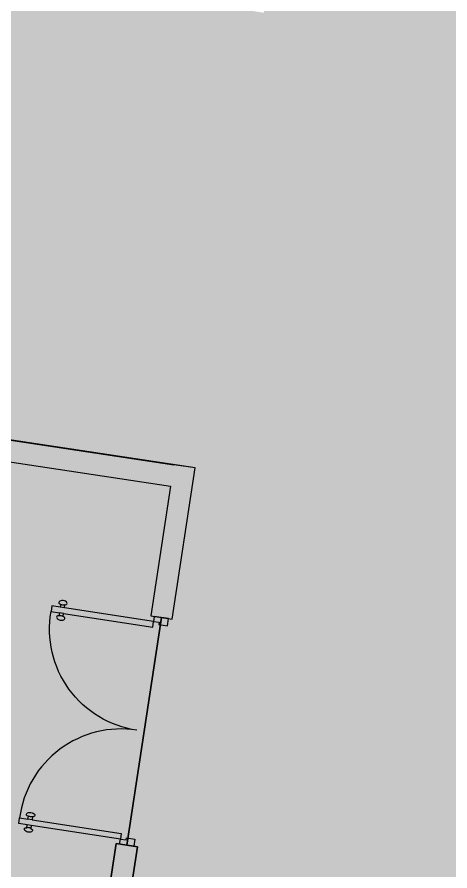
# Model space of a CAD drawing. Header units: metres. Extents: x -17 to 580, y -130 to 19.
# Drawn here: x 113.49 to 116.5, y -53.9 to -47.97 of the extents above; entities that cross this region are included whole.
import ezdxf

# ---------------------------------------------------------------- set-up
doc = ezdxf.new("R2010")
doc.units = ezdxf.units.M
for name, pattern in [('Office Zone 01', [0]), ('Storage Zone 02', [0]), ('Style Black Lines_2', [0]), ('Style Border  Fill_3', [0]), ('Style Grey Lines_2', [0]), ('White wall 15cm', [0])]:
    doc.linetypes.add(name, pattern=pattern)
for name, color, linetype, true_color in [('Imported blocks', 7, 'Continuous', 0x7a8bf7), ('Walls', 7, 'Continuous', 0xc7c7c7), ('Zones', 7, 'Continuous', 0x7a8bf7)]:
    doc.layers.add(name, color=color, linetype=linetype, true_color=true_color)

# ---------------------------------------------------------------- blocks, each defined once
blk = doc.blocks.new('Double door EU 150')
at = {"layer": 'Imported blocks', "transparency": 33554483}
h = blk.add_hatch(color=256, dxfattribs=at)
edge = h.paths.add_edge_path(flags=0)
edge.add_spline(control_points=[(-0.6759, 0.6931), (-0.6756, 0.6809), (-0.6799, 0.6697), (-0.6867, 0.6651)], knot_values=[0, 0, 0, 0, 1, 1, 1, 1], degree=3, periodic=0)
edge.add_spline(control_points=[(-0.6867, 0.6651), (-0.6935, 0.6605), (-0.7013, 0.6634), (-0.7037, 0.6776)], knot_values=[0, 0, 0, 0, 1, 1, 1, 1], degree=3, periodic=0)
edge.add_line((-0.7037, 0.6776), (-0.7249, 0.6777))
edge.add_line((-0.7249, 0.6777), (-0.725, 0.0501))
edge.add_line((-0.725, 0.0501), (-0.765, 0.0501))
edge.add_line((-0.765, 0.0501), (-0.765, 0.6777))
edge.add_line((-0.765, 0.6777), (-0.7863, 0.6777))
edge.add_spline(control_points=[(-0.7863, 0.6777), (-0.7886, 0.6634), (-0.7964, 0.6605), (-0.8032, 0.6651)], knot_values=[0, 0, 0, 0, 1, 1, 1, 1], degree=3, periodic=0)
edge.add_spline(control_points=[(-0.8032, 0.6651), (-0.81, 0.6697), (-0.8143, 0.6809), (-0.8141, 0.6931)], knot_values=[0, 0, 0, 0, 1, 1, 1, 1], degree=3, periodic=0)
edge.add_spline(control_points=[(-0.8141, 0.6931), (-0.8138, 0.7053), (-0.8089, 0.7159), (-0.8019, 0.7196)], knot_values=[0, 0, 0, 0, 1, 1, 1, 1], degree=3, periodic=0)
edge.add_spline(control_points=[(-0.8019, 0.7196), (-0.795, 0.7233), (-0.7871, 0.7208), (-0.7852, 0.7063)], knot_values=[0, 0, 0, 0, 1, 1, 1, 1], degree=3, periodic=0)
edge.add_line((-0.7852, 0.7063), (-0.765, 0.7063))
edge.add_line((-0.765, 0.7063), (-0.765, 0.7651))
edge.add_line((-0.765, 0.7651), (-0.725, 0.7651))
edge.add_line((-0.725, 0.7651), (-0.725, 0.7063))
edge.add_line((-0.725, 0.7063), (-0.7048, 0.7063))
edge.add_spline(control_points=[(-0.7048, 0.7063), (-0.7028, 0.7208), (-0.695, 0.7233), (-0.688, 0.7196)], knot_values=[0, 0, 0, 0, 1, 1, 1, 1], degree=3, periodic=0)
edge.add_spline(control_points=[(-0.688, 0.7196), (-0.681, 0.7159), (-0.6762, 0.7052), (-0.6759, 0.6931)], knot_values=[0, 0, 0, 0, 1, 1, 1, 1], degree=3, periodic=0)
h = blk.add_hatch(color=256, dxfattribs=at)
edge = h.paths.add_edge_path(flags=0)
edge.add_spline(control_points=[(0.6759, 0.693), (0.6756, 0.6808), (0.68, 0.6696), (0.6868, 0.665)], knot_values=[0, 0, 0, 0, 1, 1, 1, 1], degree=3, periodic=0)
edge.add_spline(control_points=[(0.6868, 0.665), (0.6936, 0.6604), (0.7014, 0.6633), (0.7037, 0.6776)], knot_values=[0, 0, 0, 0, 1, 1, 1, 1], degree=3, periodic=0)
edge.add_line((0.7037, 0.6776), (0.725, 0.6776))
edge.add_line((0.725, 0.6776), (0.725, 0.05))
edge.add_line((0.725, 0.05), (0.765, 0.05))
edge.add_line((0.765, 0.05), (0.7651, 0.6776))
edge.add_line((0.7651, 0.6776), (0.7863, 0.6775))
edge.add_spline(control_points=[(0.7863, 0.6775), (0.7887, 0.6633), (0.7965, 0.6604), (0.8033, 0.665)], knot_values=[0, 0, 0, 0, 1, 1, 1, 1], degree=3, periodic=0)
edge.add_spline(control_points=[(0.8033, 0.665), (0.8101, 0.6696), (0.8144, 0.6808), (0.8141, 0.693)], knot_values=[0, 0, 0, 0, 1, 1, 1, 1], degree=3, periodic=0)
edge.add_spline(control_points=[(0.8141, 0.693), (0.8138, 0.7051), (0.809, 0.7158), (0.802, 0.7195)], knot_values=[0, 0, 0, 0, 1, 1, 1, 1], degree=3, periodic=0)
edge.add_spline(control_points=[(0.802, 0.7195), (0.795, 0.7232), (0.7872, 0.7207), (0.7852, 0.7062)], knot_values=[0, 0, 0, 0, 1, 1, 1, 1], degree=3, periodic=0)
edge.add_line((0.7852, 0.7062), (0.765, 0.7062))
edge.add_line((0.765, 0.7062), (0.765, 0.765))
edge.add_line((0.765, 0.765), (0.725, 0.765))
edge.add_line((0.725, 0.765), (0.725, 0.7062))
edge.add_line((0.725, 0.7062), (0.7048, 0.7062))
edge.add_spline(control_points=[(0.7048, 0.7062), (0.7029, 0.7207), (0.695, 0.7232), (0.6881, 0.7195)], knot_values=[0, 0, 0, 0, 1, 1, 1, 1], degree=3, periodic=0)
edge.add_spline(control_points=[(0.6881, 0.7195), (0.6811, 0.7158), (0.6762, 0.7052), (0.6759, 0.693)], knot_values=[0, 0, 0, 0, 1, 1, 1, 1], degree=3, periodic=0)
for points in [[(-0.8, -0.0499), (-0.8, 0.0501), (-0.765, 0.0501), (-0.765, 0.0101), (-0.75, 0.0101), (-0.75, -0.0499), (-0.8, -0.0499)], [(0.8, -0.05), (0.8, 0.05), (0.765, 0.05), (0.765, 0.01), (0.75, 0.01), (0.75, -0.05), (0.8, -0.05)]]:
    blk.add_hatch(color=256, dxfattribs=at).paths.add_polyline_path(points, flags=0)
at = {"layer": 'Imported blocks', "linetype": 'Style Border  Fill_3'}
for points in [[(-0.7852, 0.7063), (-0.765, 0.7063), (-0.765, 0.7651), (-0.725, 0.7651), (-0.725, 0.7063), (-0.7048, 0.7063)], [(0.7852, 0.7062), (0.765, 0.7062), (0.765, 0.765), (0.725, 0.765), (0.725, 0.7062), (0.7048, 0.7062)], [(-0.7037, 0.6776), (-0.7249, 0.6777), (-0.725, 0.0501), (-0.765, 0.0501), (-0.765, 0.6777), (-0.7863, 0.6777)], [(0.7037, 0.6776), (0.725, 0.6776), (0.725, 0.05), (0.765, 0.05), (0.7651, 0.6776), (0.7863, 0.6775)]]:
    blk.add_lwpolyline(points, dxfattribs=at)
at = {"layer": 'Imported blocks', "linetype": 'Style Grey Lines_2'}
blk.add_lwpolyline([(0, 0.0501, 0.422816), (-0.725, 0.7651)], format="xyb", dxfattribs=at)
at = {"layer": 'Imported blocks', "linetype": 'Style Black Lines_2'}
for points in [[(-0.7863, 0.6777, 0.201184), (-0.7852, 0.7063)], [(-0.7037, 0.6777, -0.240311), (-0.7037, 0.7063)], [(0.7037, 0.6776, 0.240311), (0.7037, 0.7062)], [(0.7863, 0.6775, -0.201184), (0.7852, 0.7062)]]:
    blk.add_lwpolyline(points, format="xyb", dxfattribs=at)
for points in [[(-0.765, 0.6777), (-0.765, 0.7063)], [(-0.7249, 0.6777), (-0.7249, 0.7063)], [(0.725, 0.6776), (0.725, 0.7062)], [(0.7651, 0.6776), (0.7651, 0.7062)]]:
    blk.add_lwpolyline(points, dxfattribs=at)
at = {"layer": 'Imported blocks', "linetype": 'Style Border  Fill_3'}
for points in [[(-0.8, -0.0499), (-0.8, 0.0501), (-0.765, 0.0501), (-0.765, 0.0101), (-0.75, 0.0101), (-0.75, -0.0499), (-0.8, -0.0499)], [(0.8, -0.05), (0.8, 0.05), (0.765, 0.05), (0.765, 0.01), (0.75, 0.01), (0.75, -0.05), (0.8, -0.05)]]:
    blk.add_lwpolyline(points, close=True, dxfattribs=at)
at = {"layer": 'Imported blocks', "extrusion": (0, 0, -1)}
blk.add_ellipse((0.7097, 0.0555), major_axis=(0, 0.7097), ratio=1, start_param=4.704692, end_param=6.304769, dxfattribs=at)
at = {"layer": 'Imported blocks'}
for points in [[(-0.8141, 0.6931), (-0.8138, 0.7053), (-0.8089, 0.7159), (-0.8019, 0.7196)], [(-0.8019, 0.7196), (-0.795, 0.7233), (-0.7871, 0.7208), (-0.7852, 0.7063)], [(-0.7048, 0.7063), (-0.7028, 0.7208), (-0.695, 0.7233), (-0.688, 0.7196)], [(-0.688, 0.7196), (-0.681, 0.7159), (-0.6762, 0.7052), (-0.6759, 0.6931)], [(0.6881, 0.7195), (0.6811, 0.7158), (0.6762, 0.7052), (0.6759, 0.693)], [(0.7048, 0.7062), (0.7029, 0.7207), (0.695, 0.7232), (0.6881, 0.7195)], [(0.802, 0.7195), (0.795, 0.7232), (0.7872, 0.7207), (0.7852, 0.7062)], [(0.8141, 0.693), (0.8138, 0.7051), (0.809, 0.7158), (0.802, 0.7195)], [(-0.8032, 0.6651), (-0.81, 0.6697), (-0.8143, 0.6809), (-0.8141, 0.6931)], [(-0.7863, 0.6777), (-0.7886, 0.6634), (-0.7964, 0.6605), (-0.8032, 0.6651)], [(-0.6867, 0.6651), (-0.6935, 0.6605), (-0.7013, 0.6634), (-0.7037, 0.6776)], [(-0.6759, 0.6931), (-0.6756, 0.6809), (-0.6799, 0.6697), (-0.6867, 0.6651)], [(0.6759, 0.693), (0.6756, 0.6808), (0.68, 0.6696), (0.6868, 0.665)], [(0.6868, 0.665), (0.6936, 0.6604), (0.7014, 0.6633), (0.7037, 0.6776)], [(0.7863, 0.6775), (0.7887, 0.6633), (0.7965, 0.6604), (0.8033, 0.665)], [(0.8033, 0.665), (0.8101, 0.6696), (0.8144, 0.6808), (0.8141, 0.693)]]:
    blk.add_open_spline(points, degree=3, dxfattribs=at)

msp = doc.modelspace()

# ---------------------------------------------------------------- hatches: boundary and pattern name
at = {"layer": 'Walls', "transparency": 33554483}
msp.add_hatch(color=256, dxfattribs=at).paths.add_polyline_path([(109.232134, -50.4248244), (109.2545491, -50.2765087), (109.5511806, -50.3213389), (114.5814551, -51.0815693), (114.5588378, -51.2298545), (109.5287655, -50.4696546), (109.232134, -50.4248244)], flags=0)
h = msp.add_hatch(color=256, dxfattribs=at)
h.paths.add_polyline_path([(113.7214113, -56.720241), (113.766646, -56.4236706), (114.1799054, -53.7142338), (114.3281905, -53.7368511), (114.2682712, -54.1296976), (114.2456539, -54.2779828), (113.9149619, -56.4460857), (113.8697272, -56.7426561), (113.7214113, -56.720241)], flags=0)
h.paths.add_polyline_path([(114.4211536, -52.132548), (114.5588378, -51.2298545), (114.5814551, -51.0815693), (114.729771, -51.1039845), (114.5694386, -52.1551654), (114.4211536, -52.132548)], flags=0)
at = {"layer": 'Zones', "transparency": 33554483}
for points in [[(109.5511806, -50.3213389), (109.6859671, -49.4294873), (109.5376513, -49.4070722), (109.7767426, -47.825059), (109.9250583, -47.8474741), (110.0294338, -47.1568449), (115.2071676, -47.939361), (115.2921354, -47.3771481), (115.2179775, -47.3659405), (115.6447066, -44.5423699), (115.7188645, -44.5535774), (116.2256786, -41.2001018), (116.1515207, -41.1888943), (116.5782498, -38.3653236), (116.6524077, -38.3765312), (117.0737569, -35.5885578), (116.999599, -35.5773502), (117.4263281, -32.7537796), (117.500486, -32.7649871), (117.7311559, -31.2386958), (118.5147077, -31.3571148), (118.5259152, -31.2829569), (119.4157128, -31.4174329), (119.4045053, -31.4915908), (119.6825255, -31.5336083), (120.1302301, -31.6012703), (120.1414376, -31.5271125), (121.0312352, -31.6615885), (121.0200277, -31.7357463), (123.9288475, -32.1753592), (123.7869764, -33.1140886), (123.9352921, -33.1365037), (123.6498414, -35.0252673), (123.5015256, -35.0028522), (123.3728171, -35.8544876), (119.6754706, -35.2957039), (119.4369129, -36.874187), (119.5110707, -36.8853945), (119.0843416, -39.7089652), (119.0101838, -39.6977577), (118.5990005, -42.4184652), (118.6731584, -42.4296728), (118.2464293, -45.2532435), (118.1722714, -45.2420359), (117.9366632, -46.8010029), (118.010821, -46.8122104), (117.584092, -49.6357811), (117.5099341, -49.6245735), (117.293958, -51.0536389), (117.3681159, -51.0648465), (117.2336398, -51.9546441), (117.159482, -51.9434366), (117.1220363, -52.1912059), (116.989035, -53.071246), (117.0631929, -53.0824536), (116.9287169, -53.9722512), (116.854559, -53.9610436), (116.7718861, -54.5080714), (116.455809, -54.4603024), (116.4446015, -54.5344603), (114.7502763, -54.2783952), (114.7614839, -54.2042373), (114.2682712, -54.1296976), (114.3281905, -53.7368511), (114.254048, -53.7255424), (114.4952961, -52.1438567), (114.5694386, -52.1551654), (114.729771, -51.1039845), (109.5511806, -50.3213389)], [(114.4211536, -52.132548), (114.4952961, -52.1438567), (114.254048, -53.7255424), (114.1799054, -53.7142338), (113.766646, -56.4236706), (112.9483002, -56.2999932), (112.925885, -56.4483089), (110.8683652, -56.1373539), (110.8907803, -55.9890381), (108.7436571, -55.6645412), (109.5287655, -50.4696546), (114.5588378, -51.2298545), (114.4211536, -52.132548)]]:
    msp.add_hatch(color=256, dxfattribs=at).paths.add_polyline_path(points, flags=0)

# ---------------------------------------------------------------- linework, layer by layer
at = {"layer": 'Walls', "linetype": 'White wall 15cm'}
for points in [[(109.5511806, -50.3213389), (114.5814551, -51.0815693)], [(109.5287655, -50.4696546), (114.5588378, -51.2298545)], [(114.5588378, -51.2298545), (114.4211536, -52.132548), (114.5694386, -52.1551654), (114.729771, -51.1039845), (114.5814551, -51.0815693)], [(113.766646, -56.4236706), (114.1799054, -53.7142338), (114.3281905, -53.7368511), (114.2682712, -54.1296976)]]:
    msp.add_lwpolyline(points, dxfattribs=at)
at = {"layer": 'Zones', "linetype": 'Storage Zone 02'}
msp.add_lwpolyline([(118.010821, -46.8122104), (117.584092, -49.6357811), (117.5099341, -49.6245735), (117.293958, -51.0536389), (117.3681159, -51.0648465), (117.2336398, -51.9546441), (117.159482, -51.9434366), (117.1220363, -52.1912059), (116.989035, -53.071246), (117.0631929, -53.0824536), (116.9287169, -53.9722512), (116.854559, -53.9610436), (116.7718861, -54.5080714), (116.455809, -54.4603024), (116.4446015, -54.5344603), (114.7502763, -54.2783952), (114.7614839, -54.2042373), (114.2682712, -54.1296976), (114.3281905, -53.7368511), (114.254048, -53.7255424), (114.4952961, -52.1438567), (114.5694386, -52.1551654), (114.729771, -51.1039845), (109.5511806, -50.3213389)], dxfattribs=at)
at = {"layer": 'Zones', "linetype": 'Office Zone 01'}
msp.add_lwpolyline([(114.4211536, -52.132548), (114.4952961, -52.1438567), (114.254048, -53.7255424), (114.1799054, -53.7142338), (113.766646, -56.4236706), (112.9483002, -56.2999932), (112.925885, -56.4483089), (110.8683652, -56.1373539), (110.8907803, -55.9890381), (108.7436571, -55.6645412), (109.5287655, -50.4696546), (114.5588378, -51.2298545), (114.4211536, -52.132548)], close=True, dxfattribs=at)

# ---------------------------------------------------------------- block references
at = {"layer": 'Walls', "xscale": -1, "rotation": 81.32774492476233}
msp.add_blockref('Double door EU 150', (114.374672, -52.9346996), dxfattribs=at)

doc.saveas('drawing.dxf')
